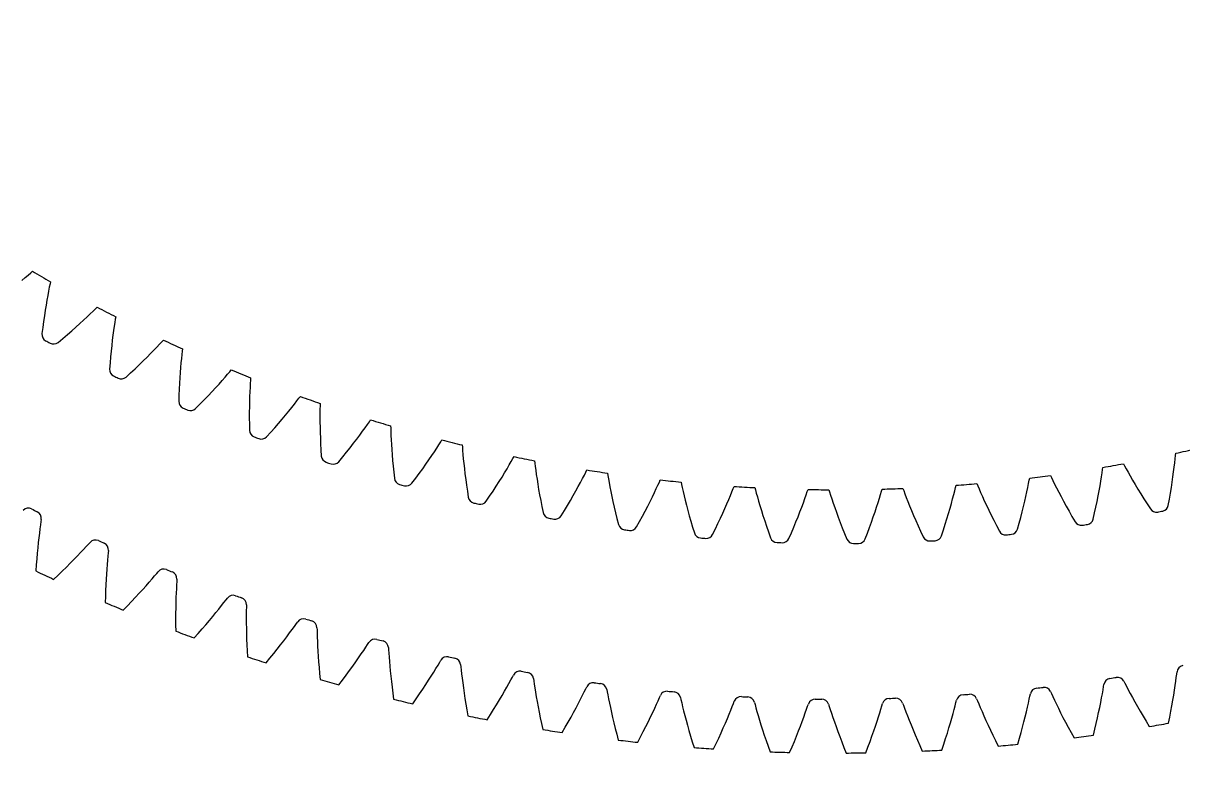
# Model space of a CAD drawing. Header units: millimetres. Extents: x -109 to 109, y -109 to 109.
# Drawn here: x -59.51 to -11.05, y -78.12 to -47.01 of the extents above; entities that cross this region are included whole.
import ezdxf

# ---------------------------------------------------------------- set-up
doc = ezdxf.new("R2010")
doc.units = ezdxf.units.MM

msp = doc.modelspace()

# ---------------------------------------------------------------- linework, layer by layer
at = {"layer": 'outer'}
msp.add_circle((0, 0), 108.759662, dxfattribs=at)
at = {"layer": 'thin_ring_external'}
for p, q in [((-58.771475, -67.830726), (-58.790896, -67.968232)), ((-58.758764, -67.736395), (-58.771475, -67.830726)), ((-58.835431, -68.308298), (-58.858632, -68.501926)), ((-58.812611, -68.129371), (-58.835431, -68.308298)), ((-58.790896, -67.968232), (-58.812611, -68.129371)), ((-58.881694, -68.7083), (-58.90421, -68.926064)), ((-58.858632, -68.501926), (-58.881694, -68.7083)), ((-56.876446, -68.872948), (-56.782538, -68.770642)), ((-56.782538, -68.770642), (-56.717728, -68.700932)), ((-58.925848, -69.154207), (-58.946324, -69.39195)), ((-58.90421, -68.926064), (-58.925848, -69.154207)), ((-57.390579, -69.41296), (-57.245775, -69.264117)), ((-57.245775, -69.264117), (-57.110908, -69.12326)), ((-57.110908, -69.12326), (-56.987156, -68.99203)), ((-56.987156, -68.99203), (-56.876446, -68.872948)), ((-55.972391, -69.277685), (-55.987471, -69.43958)), ((-55.958631, -69.139498), (-55.972391, -69.277685)), ((-55.949804, -69.044725), (-55.958631, -69.139498)), ((-58.965393, -69.638667), (-58.982836, -69.893846)), ((-58.946324, -69.39195), (-58.965393, -69.638667)), ((-57.877736, -69.896935), (-57.707055, -69.730175)), ((-57.707055, -69.730175), (-57.544528, -69.568612)), ((-57.544528, -69.568612), (-57.390579, -69.41296)), ((-56.002926, -69.619294), (-56.018158, -69.81371)), ((-55.987471, -69.43958), (-56.002926, -69.619294)), ((-58.242321, -70.243793), (-58.056244, -70.068306)), ((-58.056244, -70.068306), (-57.877736, -69.896935)), ((-56.046285, -70.239362), (-56.058538, -70.468201)), ((-56.032728, -70.020858), (-56.046285, -70.239362)), ((-56.018158, -69.81371), (-56.032728, -70.020858)), ((-54.246399, -70.362768), (-54.128139, -70.226568)), ((-54.128139, -70.226568), (-54.022411, -70.103041)), ((-54.022411, -70.103041), (-53.932783, -69.996966)), ((-53.932783, -69.996966), (-53.87089, -69.924654)), ((-53.089498, -70.23663), (-53.094427, -70.331686)), ((-56.069237, -70.706585), (-56.07816, -70.953877)), ((-56.058538, -70.468201), (-56.069237, -70.706585)), ((-54.661369, -70.825547), (-54.51394, -70.663706)), ((-54.51394, -70.663706), (-54.375369, -70.509043)), ((-54.375369, -70.509043), (-54.246399, -70.362768)), ((-53.110923, -70.632699), (-53.118987, -70.812896)), ((-53.102502, -70.470321), (-53.110923, -70.632699)), ((-53.094427, -70.331686), (-53.102502, -70.470321)), ((-56.07816, -70.953877), (-56.085113, -71.209556)), ((-55.152139, -71.345828), (-54.980817, -71.167273)), ((-54.980817, -71.167273), (-54.817126, -70.993646)), ((-54.817126, -70.993646), (-54.661369, -70.825547)), ((-53.132277, -71.215345), (-53.136852, -71.434221)), ((-53.126224, -71.007773), (-53.132277, -71.215345)), ((-53.118987, -70.812896), (-53.126224, -71.007773)), ((-51.220849, -71.342688), (-51.120281, -71.214925)), ((-51.120281, -71.214925), (-51.035084, -71.10526)), ((-51.035084, -71.10526), (-50.976211, -71.030468)), ((-55.330854, -71.528806), (-55.152139, -71.345828)), ((-53.1397, -71.66337), (-53.140602, -71.901992)), ((-53.136852, -71.434221), (-53.1397, -71.66337)), ((-51.588378, -71.795296), (-51.456273, -71.635075)), ((-51.456273, -71.635075), (-51.333417, -71.483629)), ((-51.333417, -71.483629), (-51.220849, -71.342688)), ((-50.187816, -71.706715), (-50.188475, -71.887091)), ((-50.186068, -71.544128), (-50.187816, -71.706715)), ((-50.183692, -71.405278), (-50.186068, -71.544128)), ((-50.18267, -71.310101), (-50.183692, -71.405278)), ((-53.140602, -71.901992), (-53.139366, -72.149442)), ((-53.139366, -72.149442), (-53.135816, -72.405191)), ((-52.034187, -72.317607), (-51.877762, -72.137406)), ((-51.877762, -72.137406), (-51.729038, -71.963053)), ((-51.729038, -71.963053), (-51.588378, -71.795296)), ((-50.188475, -71.887091), (-50.187706, -72.082101)), ((-50.187706, -72.082101), (-50.185232, -72.289746)), ((-48.270187, -72.338508), (-48.174949, -72.206724)), ((-48.174949, -72.206724), (-48.094326, -72.093653)), ((-48.094326, -72.093653), (-48.038574, -72.016507)), ((-52.369086, -72.693206), (-52.198034, -72.503045)), ((-52.198034, -72.503045), (-52.034187, -72.317607)), ((-50.185232, -72.289746), (-50.180817, -72.508625)), ((-50.180817, -72.508625), (-50.174255, -72.737699)), ((-48.618824, -72.805824), (-48.493409, -72.640315)), ((-48.493409, -72.640315), (-48.376874, -72.483952)), ((-48.376874, -72.483952), (-48.270187, -72.338508)), ((-47.234221, -72.263326), (-47.231336, -72.358465)), ((-47.231336, -72.358465), (-47.228009, -72.497296)), ((-47.228009, -72.497296), (-47.22308, -72.659817)), ((-47.22308, -72.659817), (-47.216333, -72.840068)), ((-50.174255, -72.737699), (-50.16536, -72.976156)), ((-50.16536, -72.976156), (-50.153965, -73.223347)), ((-49.042814, -73.345997), (-48.89392, -73.159526)), ((-48.89392, -73.159526), (-48.752479, -72.979214)), ((-48.752479, -72.979214), (-48.618824, -72.805824)), ((-47.216333, -72.840068), (-47.207559, -73.034882)), ((-47.207559, -73.034882), (-47.196562, -73.24225)), ((-45.28113, -73.21235), (-45.191383, -73.076766)), ((-45.191383, -73.076766), (-45.115469, -72.960481)), ((-45.115469, -72.960481), (-45.062932, -72.881111)), ((-44.249124, -73.094699), (-44.242335, -73.189639)), ((-50.153965, -73.223347), (-50.139918, -73.478735)), ((-49.362011, -73.735029), (-49.19891, -73.538005)), ((-49.19891, -73.538005), (-49.042814, -73.345997)), ((-47.196562, -73.24225), (-47.183165, -73.460764)), ((-47.183165, -73.460764), (-47.167203, -73.689375)), ((-45.610287, -73.693584), (-45.491773, -73.523066)), ((-45.491773, -73.523066), (-45.381755, -73.36205)), ((-45.381755, -73.36205), (-45.28113, -73.21235)), ((-44.242335, -73.189639), (-44.233311, -73.328216)), ((-44.233311, -73.328216), (-44.221714, -73.490398)), ((-44.221714, -73.490398), (-44.207573, -73.67022)), ((-42.103537, -73.704281), (-42.054302, -73.622821)), ((-47.167203, -73.689375), (-47.148526, -73.927266)), ((-47.148526, -73.927266), (-47.126993, -74.17378)), ((-46.011743, -74.250709), (-45.87063, -74.058282)), ((-45.87063, -74.058282), (-45.736711, -73.872316)), ((-45.736711, -73.872316), (-45.610287, -73.693584)), ((-44.207573, -73.67022), (-44.190808, -73.86451)), ((-44.190808, -73.86451), (-44.171307, -74.071252)), ((-44.171307, -74.071252), (-44.14895, -74.289031)), ((-42.456426, -74.28184), (-42.353112, -74.116444)), ((-42.353112, -74.116444), (-42.258717, -73.962738)), ((-42.258717, -73.962738), (-42.174612, -73.823584)), ((-42.174612, -73.823584), (-42.103537, -73.704281)), ((-41.232411, -73.802818), (-41.22173, -73.897399)), ((-41.22173, -73.897399), (-41.207025, -74.035489)), ((-41.207025, -74.035489), (-41.188779, -74.197058)), ((-11.298834, -74.204618), (-11.286213, -74.110275)), ((-47.126993, -74.17378), (-47.102473, -74.428376)), ((-46.314699, -74.652517), (-46.159824, -74.448964)), ((-46.159824, -74.448964), (-46.011743, -74.250709)), ((-44.14895, -74.289031), (-44.123616, -74.516794)), ((-44.123616, -74.516794), (-44.095188, -74.753718)), ((-42.686819, -74.640852), (-42.56784, -74.457081)), ((-42.56784, -74.457081), (-42.456426, -74.28184)), ((-41.188779, -74.197058), (-41.167268, -74.376148)), ((-41.167268, -74.376148), (-41.14254, -74.569586)), ((-41.14254, -74.569586), (-41.114567, -74.775352)), ((-39.29605, -74.74586), (-39.208045, -74.588409)), ((-39.208045, -74.588409), (-39.129724, -74.445919)), ((-39.129724, -74.445919), (-39.063607, -74.323798)), ((-39.063607, -74.323798), (-39.017757, -74.240386)), ((-38.18917, -74.386488), (-38.174615, -74.480552)), ((-38.174615, -74.480552), (-38.154253, -74.617921)), ((-38.154253, -74.617921), (-38.12939, -74.778605)), ((-14.35728, -74.725084), (-14.340796, -74.631339)), ((-13.509384, -74.50228), (-13.465257, -74.586617)), ((-13.465257, -74.586617), (-13.401661, -74.710069)), ((-11.363115, -74.682147), (-11.33793, -74.503537)), ((-11.33793, -74.503537), (-11.316371, -74.342377)), ((-11.316371, -74.342377), (-11.298834, -74.204618)), ((-44.095188, -74.753718), (-44.063552, -74.99914)), ((-44.063552, -74.99914), (-44.0286, -75.252515)), ((-43.085901, -75.234384), (-42.946084, -75.030217)), ((-42.946084, -75.030217), (-42.81299, -74.832159)), ((-42.81299, -74.832159), (-42.686819, -74.640852)), ((-41.114567, -74.775352), (-41.083288, -74.99203)), ((-41.083288, -74.99203), (-41.048625, -75.218561)), ((-39.607946, -75.283526), (-39.496612, -75.095026)), ((-39.496612, -75.095026), (-39.392486, -74.915359)), ((-39.392486, -74.915359), (-39.29605, -74.74586)), ((-38.12939, -74.778605), (-38.100543, -74.95666)), ((-38.100543, -74.95666), (-38.067895, -75.14892)), ((-36.215725, -75.249238), (-36.134258, -75.088306)), ((-36.134258, -75.088306), (-36.061853, -74.942722)), ((-36.061853, -74.942722), (-36.000805, -74.817989)), ((-36.000805, -74.817989), (-35.958419, -74.732765)), ((-35.124533, -74.844726), (-35.106128, -74.938113)), ((-35.106128, -74.938113), (-35.080143, -75.074531)), ((-35.080143, -75.074531), (-35.048704, -75.234058)), ((-32.920297, -75.18602), (-32.881446, -75.099127)), ((-17.463295, -75.255403), (-17.434515, -75.119547)), ((-17.434515, -75.119547), (-17.414196, -75.026558)), ((-16.578187, -74.931742), (-16.537559, -75.017818)), ((-16.537559, -75.017818), (-16.479085, -75.143778)), ((-14.441111, -75.199572), (-14.408615, -75.022146)), ((-14.408615, -75.022146), (-14.380458, -74.862007)), ((-14.380458, -74.862007), (-14.35728, -74.725084)), ((-13.401661, -74.710069), (-13.326282, -74.854137)), ((-13.326282, -74.854137), (-13.241528, -75.013362)), ((-13.241528, -75.013362), (-13.148593, -75.184805)), ((-11.459721, -75.296176), (-11.424, -75.080186)), ((-11.424, -75.080186), (-11.391809, -74.875036)), ((-11.391809, -74.875036), (-11.363115, -74.682147)), ((-43.232288, -75.444125), (-43.085901, -75.234384)), ((-41.048625, -75.218561), (-41.010494, -75.454118)), ((-41.010494, -75.454118), (-40.968809, -75.698035)), ((-39.851007, -75.683208), (-39.726157, -75.479852)), ((-39.726157, -75.479852), (-39.607946, -75.283526)), ((-38.067895, -75.14892), (-38.031498, -75.353365)), ((-38.031498, -75.353365), (-37.99135, -75.568576)), ((-37.99135, -75.568576), (-37.947415, -75.793493)), ((-36.505284, -75.799256), (-36.401783, -75.606343)), ((-36.401783, -75.606343), (-36.305121, -75.422553)), ((-36.305121, -75.422553), (-36.215725, -75.249238)), ((-35.048704, -75.234058), (-35.012572, -75.410779)), ((-35.012572, -75.410779), (-34.972058, -75.601536)), ((-34.972058, -75.601536), (-34.927298, -75.804314)), ((-33.117331, -75.625729), (-33.04254, -75.461588)), ((-33.04254, -75.461588), (-32.976173, -75.313154)), ((-32.976173, -75.313154), (-32.920297, -75.18602)), ((-32.043666, -75.176759), (-32.021442, -75.269311)), ((-32.021442, -75.269311), (-31.989879, -75.404547)), ((-31.989879, -75.404547), (-31.951917, -75.562649)), ((-31.951917, -75.562649), (-31.90856, -75.737738)), ((-29.938103, -75.707625), (-29.877886, -75.556591)), ((-29.877886, -75.556591), (-29.827277, -75.42727)), ((-29.827277, -75.42727), (-29.792026, -75.338856)), ((-28.951765, -75.382027), (-28.92576, -75.473589)), ((-28.92576, -75.473589), (-28.888671, -75.607415)), ((-26.772217, -75.672622), (-26.72696, -75.541333)), ((-26.72696, -75.541333), (-26.695368, -75.451546)), ((-25.854043, -75.460184), (-25.824302, -75.550601)), ((-25.824302, -75.550601), (-25.78175, -75.682791)), ((-23.664402, -75.661053), (-23.624574, -75.528016)), ((-23.624574, -75.528016), (-23.596695, -75.437007)), ((-22.755725, -75.411097), (-22.722296, -75.500217)), ((-22.722296, -75.500217), (-22.674353, -75.630549)), ((-20.600884, -75.679191), (-20.559683, -75.521901)), ((-20.559683, -75.521901), (-20.52535, -75.387342)), ((-20.52535, -75.387342), (-20.501231, -75.295265)), ((-19.662034, -75.234851), (-19.624974, -75.322523)), ((-19.624974, -75.322523), (-19.571721, -75.450777)), ((-19.571721, -75.450777), (-19.508416, -75.600543)), ((-19.508416, -75.600543), (-19.437011, -75.766185)), ((-17.582178, -75.780078), (-17.537756, -75.590193)), ((-17.537756, -75.590193), (-17.498003, -75.414251)), ((-17.498003, -75.414251), (-17.463295, -75.255403)), ((-16.479085, -75.143778), (-16.409685, -75.290819)), ((-16.409685, -75.290819), (-16.331539, -75.453389)), ((-16.331539, -75.453389), (-16.24572, -75.628503)), ((-14.562846, -75.809117), (-14.518287, -75.594775)), ((-14.518287, -75.594775), (-14.4777, -75.391121)), ((-14.4777, -75.391121), (-14.441111, -75.199572)), ((-13.148593, -75.184805), (-13.048177, -75.366572)), ((-13.048177, -75.366572), (-12.940737, -75.557319)), ((-12.940737, -75.557319), (-12.826583, -75.75603)), ((-11.541988, -75.756671), (-11.499028, -75.521947)), ((-11.499028, -75.521947), (-11.459721, -75.296176)), ((-40.968809, -75.698035), (-40.923484, -75.949761)), ((-40.119977, -76.108516), (-39.982324, -75.892943)), ((-39.982324, -75.892943), (-39.851007, -75.683208)), ((-37.947415, -75.793493), (-37.899646, -76.027285)), ((-37.899646, -76.027285), (-37.847982, -76.269285)), ((-36.731732, -76.208579), (-36.615335, -76.00027)), ((-36.615335, -76.00027), (-36.505284, -75.799256)), ((-34.927298, -75.804314), (-34.878348, -76.017696)), ((-34.878348, -76.017696), (-34.825217, -76.240619)), ((-33.384065, -76.187171), (-33.288571, -75.990172)), ((-33.288571, -75.990172), (-33.199536, -75.802568)), ((-33.199536, -75.802568), (-33.117331, -75.625729)), ((-31.90856, -75.737738), (-31.860248, -75.926671)), ((-31.860248, -75.926671), (-31.807202, -76.127441)), ((-30.162226, -76.245863), (-30.080968, -76.054762)), ((-30.080968, -76.054762), (-30.006092, -75.874698)), ((-30.006092, -75.874698), (-29.938103, -75.707625)), ((-28.888671, -75.607415), (-28.84425, -75.763825)), ((-28.84425, -75.763825), (-28.793742, -75.936986)), ((-28.793742, -75.936986), (-28.737714, -76.123777)), ((-26.954675, -76.178711), (-26.887255, -75.995724)), ((-26.887255, -75.995724), (-26.826182, -75.826001)), ((-26.826182, -75.826001), (-26.772217, -75.672622)), ((-25.78175, -75.682791), (-25.730945, -75.837246)), ((-25.730945, -75.837246), (-25.67337, -76.008187)), ((-25.67337, -76.008187), (-25.609721, -76.19252)), ((-23.82593, -76.174206), (-23.766079, -75.988605)), ((-23.766079, -75.988605), (-23.712026, -75.816518)), ((-23.712026, -75.816518), (-23.664402, -75.661053)), ((-22.674353, -75.630549), (-22.61725, -75.782788)), ((-22.61725, -75.782788), (-22.552705, -75.951221)), ((-22.552705, -75.951221), (-22.481542, -76.132786)), ((-20.757165, -76.240892), (-20.700007, -76.041253)), ((-20.700007, -76.041253), (-20.647826, -75.853352)), ((-20.647826, -75.853352), (-20.600884, -75.679191)), ((-19.437011, -75.766185), (-19.358453, -75.944674)), ((-19.358453, -75.944674), (-19.273289, -76.134067)), ((-17.684412, -76.194226), (-17.631091, -75.981895)), ((-17.631091, -75.981895), (-17.582178, -75.780078)), ((-16.24572, -75.628503), (-16.152853, -75.814239)), ((-16.152853, -75.814239), (-16.053334, -76.009236)), ((-16.053334, -76.009236), (-15.947434, -76.212467)), ((-14.663948, -76.265846), (-14.611389, -76.033084)), ((-14.611389, -76.033084), (-14.562846, -75.809117)), ((-12.826583, -75.75603), (-12.705934, -75.961906)), ((-12.705934, -75.961906), (-12.578951, -76.174294)), ((-11.639156, -76.250423), (-11.588672, -75.999681)), ((-11.588672, -75.999681), (-11.541988, -75.756671)), ((-37.847982, -76.269285), (-37.792361, -76.518938)), ((-36.983014, -76.644572), (-36.854327, -76.423529)), ((-36.854327, -76.423529), (-36.731732, -76.208579)), ((-34.825217, -76.240619), (-34.767889, -76.472254)), ((-34.767889, -76.472254), (-34.706334, -76.711928)), ((-33.593517, -76.605446), (-33.48577, -76.392533)), ((-33.48577, -76.392533), (-33.384065, -76.187171)), ((-31.807202, -76.127441), (-31.749532, -76.338633)), ((-31.749532, -76.338633), (-31.687294, -76.559187)), ((-31.687294, -76.559187), (-31.620505, -76.788272)), ((-30.34274, -76.655982), (-30.249551, -76.446617)), ((-30.249551, -76.446617), (-30.162226, -76.245863)), ((-28.737714, -76.123777), (-28.67647, -76.322199)), ((-28.67647, -76.322199), (-28.610178, -76.530845)), ((-28.610178, -76.530845), (-28.538938, -76.748658)), ((-27.107029, -76.577157), (-27.028019, -76.372987)), ((-27.028019, -76.372987), (-26.954675, -76.178711)), ((-25.609721, -76.19252), (-25.540381, -76.388261)), ((-25.540381, -76.388261), (-25.46558, -76.59401)), ((-23.961796, -76.57857), (-23.891235, -76.371329)), ((-23.891235, -76.371329), (-23.82593, -76.174206)), ((-22.481542, -76.132786), (-22.404225, -76.325515)), ((-22.404225, -76.325515), (-22.32104, -76.528019)), ((-22.32104, -76.528019), (-22.23217, -76.739253)), ((-20.885912, -76.670084), (-20.819158, -76.450855)), ((-20.819158, -76.450855), (-20.757165, -76.240892)), ((-19.273289, -76.134067), (-19.18186, -76.332985)), ((-19.18186, -76.332985), (-19.084393, -76.540392)), ((-19.084393, -76.540392), (-18.981041, -76.755472)), ((-17.804181, -76.64642), (-17.742109, -76.416011)), ((-17.742109, -76.416011), (-17.684412, -76.194226)), ((-15.947434, -76.212467), (-15.835339, -76.423122)), ((-15.835339, -76.423122), (-15.717182, -76.640544)), ((-14.781305, -76.755193), (-14.72057, -76.506734)), ((-14.72057, -76.506734), (-14.663948, -76.265846)), ((-12.578951, -76.174294), (-12.445753, -76.392648)), ((-34.706334, -76.711928), (-34.64051, -76.959087)), ((-33.826687, -77.051387), (-33.707184, -76.825247)), ((-33.707184, -76.825247), (-33.593517, -76.605446)), ((-31.620505, -76.788272), (-31.549161, -77.025218)), ((-31.549161, -77.025218), (-31.473246, -77.269466)), ((-30.546201, -77.097421), (-30.441654, -76.873138)), ((-30.441654, -76.873138), (-30.34274, -76.655982)), ((-28.538938, -76.748658), (-28.4628, -76.974808)), ((-28.4628, -76.974808), (-28.381789, -77.208625)), ((-27.37671, -77.239591), (-27.281459, -77.011205)), ((-27.281459, -77.011205), (-27.191543, -76.790171)), ((-27.191543, -76.790171), (-27.107029, -76.577157)), ((-25.46558, -76.59401), (-25.385457, -76.808714)), ((-25.385457, -76.808714), (-25.300099, -77.031548)), ((-25.300099, -77.031548), (-25.209557, -77.261842)), ((-24.204054, -77.251518), (-24.11826, -77.019414)), ((-24.11826, -77.019414), (-24.037494, -76.794874)), ((-24.037494, -76.794874), (-23.961796, -76.57857)), ((-22.23217, -76.739253), (-22.137735, -76.958395)), ((-22.137735, -76.958395), (-22.037814, -77.184777)), ((-21.033584, -77.133181), (-20.95739, -76.89775)), ((-20.95739, -76.89775), (-20.885912, -76.670084)), ((-18.981041, -76.755472), (-18.87191, -76.977561)), ((-18.87191, -76.977561), (-18.757075, -77.206107)), ((-17.941529, -77.130536), (-17.870644, -76.88478)), ((-17.870644, -76.88478), (-17.804181, -76.64642)), ((-15.717182, -76.640544), (-15.593061, -76.864183)), ((-30.65632, -77.328277), (-30.546201, -77.097421)), ((-28.381789, -77.208625), (-28.29591, -77.449551)), ((-27.477258, -77.474773), (-27.37671, -77.239591)), ((-25.209557, -77.261842), (-25.113859, -77.499038)), ((-24.294862, -77.490629), (-24.204054, -77.251518)), ((-22.037814, -77.184777), (-21.932459, -77.417845)), ((-21.114498, -77.375819), (-21.033584, -77.133181))]:
    msp.add_line(p, q, dxfattribs=at)
for centre, radius, start, end in [((-59.295892, -67.569521), 0.3, 63.427398, 136.064041), ((-25.5, 0), 75.25, 243.427398, 243.631426), ((-59.055066, -67.689438), 0.3, 350.994782, 63.631426), ((-56.49333, -68.900044), 0.3, 65.780339, 138.416982), ((-25.5, 0), 75.25, 245.780339, 245.984367), ((-56.247784, -69.009972), 0.3, 353.347724, 65.984367), ((-25.5, 0), 77.5, 244.403123, 245.008642), ((-53.638506, -70.114385), 0.3, 68.13328, 140.769923), ((-25.5, 0), 75.25, 248.13328, 248.337308), ((-53.388654, -70.21414), 0.3, 355.700665, 68.337308), ((-25.5, 0), 77.5, 246.756064, 247.361583), ((-50.736234, -71.210498), 0.3, 70.486221, 143.122865), ((-25.5, 0), 75.25, 250.486221, 250.690249), ((-50.482497, -71.299911), 0.3, 358.053606, 70.690249), ((-47.791408, -72.186534), 0.3, 72.839163, 145.475806), ((-25.5, 0), 75.25, 252.839163, 253.04319), ((-47.534214, -72.265455), 0.3, 0.406547, 73.04319), ((-25.5, 0), 77.5, 249.109005, 249.714524), ((-44.808993, -73.040847), 0.3, 75.192104, 147.828747), ((-25.5, 0), 75.25, 255.192104, 255.396132), ((-44.548776, -73.109142), 0.3, 2.759488, 75.396132), ((-25.5, 0), 77.5, 251.461946, 252.067466), ((-41.79402, -73.771996), 0.3, 77.545045, 150.181688), ((-25.5, 0), 75.25, 257.545045, 257.749073), ((-41.531218, -73.829551), 0.3, 5.11243, 77.749073), ((-38.751571, -74.37875), 0.3, 79.897986, 152.534629), ((-25.5, 0), 75.25, 259.897986, 260.102014), ((-38.486627, -74.425466), 0.3, 7.465371, 80.102014), ((-10.988018, -74.143138), 0.3, 101.074457, 173.7111), ((-25.5, 0), 77.5, 253.814887, 254.420407), ((-35.686776, -74.860083), 0.3, 82.250927, 154.88757), ((-25.5, 0), 75.25, 262.250927, 262.454955), ((-35.420139, -74.895883), 0.3, 9.818312, 82.454955), ((-14.044202, -74.676417), 0.3, 98.721515, 171.358159), ((-25.5, 0), 75.25, 278.721515, 278.925543), ((-13.778356, -74.63515), 0.3, 26.2889, 98.925543), ((-32.604805, -75.215186), 0.3, 84.603868, 157.240512), ((-25.5, 0), 75.25, 264.603868, 264.807896), ((-32.336922, -75.240009), 0.3, 12.171253, 84.807896), ((-20.209335, -75.364523), 0.3, 94.015633, 166.652276), ((-25.5, 0), 75.25, 274.015633, 274.219661), ((-19.940999, -75.345206), 0.3, 21.583018, 94.219661), ((-17.119703, -75.083774), 0.3, 96.368574, 169.005218), ((-25.5, 0), 75.25, 276.368574, 276.572602), ((-16.852387, -75.053456), 0.3, 23.935959, 96.572602), ((-25.5, 0), 77.5, 256.167828, 256.773348), ((-29.510853, -75.443459), 0.3, 86.95681, 159.593453), ((-25.5, 0), 75.25, 266.95681, 267.160837), ((-29.242177, -75.457263), 0.3, 14.524194, 87.160837), ((-26.410138, -75.544518), 0.3, 89.309751, 161.946394), ((-25.5, 0), 75.25, 269.309751, 269.513779), ((-26.141122, -75.54728), 0.3, 16.877135, 89.513779), ((-23.307888, -75.518191), 0.3, 91.662692, 164.299335), ((-25.5, 0), 75.25, 271.662692, 271.86672), ((-23.038986, -75.509906), 0.3, 19.230077, 91.86672), ((-25.5, 0), 77.5, 258.52077, 259.126289), ((-25.5, 0), 77.5, 260.873711, 261.47923), ((-25.5, 0), 77.5, 279.69724, 280.30276), ((-25.5, 0), 77.5, 263.226652, 263.832172), ((-25.5, 0), 77.5, 277.344299, 277.949819), ((-25.5, 0), 77.5, 265.579593, 266.185113), ((-25.5, 0), 77.5, 267.932534, 268.538054), ((-25.5, 0), 77.5, 270.285476, 270.890995), ((-25.5, 0), 77.5, 272.638417, 273.243936), ((-25.5, 0), 77.5, 274.991358, 275.596877)]:
    msp.add_arc(centre, radius, start, end, dxfattribs=at)
at = {"layer": 'thin_ring_internal'}
for p, q in [((-59.565526, -57.756761), (-59.427221, -57.637449)), ((-59.427221, -57.637449), (-59.303473, -57.528916)), ((-59.303473, -57.528916), (-59.198497, -57.43547)), ((-59.198497, -57.43547), (-59.127201, -57.371259)), ((-58.419766, -58.039124), (-58.451884, -58.200559)), ((-58.391328, -57.901489), (-58.419766, -58.039124)), ((-58.371367, -57.80764), (-58.391328, -57.901489)), ((-58.521324, -58.574365), (-58.556996, -58.781754)), ((-58.48606, -58.379991), (-58.521324, -58.574365)), ((-58.451884, -58.200559), (-58.48606, -58.379991)), ((-58.592552, -59.000824), (-58.62757, -59.230585)), ((-58.556996, -58.781754), (-58.592552, -59.000824)), ((-56.708881, -59.153508), (-56.590317, -59.039335)), ((-56.590317, -59.039335), (-56.489802, -58.941107)), ((-56.489802, -58.941107), (-56.421571, -58.873648)), ((-58.661693, -59.470274), (-58.694616, -59.719279)), ((-58.62757, -59.230585), (-58.661693, -59.470274)), ((-57.306638, -59.70387), (-57.141411, -59.555694)), ((-57.141411, -59.555694), (-56.986079, -59.413726)), ((-56.986079, -59.413726), (-56.841485, -59.279126)), ((-56.841485, -59.279126), (-56.708881, -59.153508)), ((-55.683829, -59.507877), (-55.708402, -59.670631)), ((-55.661826, -59.369068), (-55.683829, -59.507877)), ((-55.646253, -59.274391), (-55.661826, -59.369068)), ((-58.694616, -59.719279), (-58.726788, -59.976702)), ((-57.856362, -60.177576), (-57.664514, -60.01546)), ((-57.664514, -60.01546), (-57.481156, -59.857362)), ((-57.481156, -59.857362), (-57.306638, -59.70387)), ((-55.760375, -60.047262), (-55.786359, -60.256087)), ((-55.734192, -59.851459), (-55.760375, -60.047262)), ((-55.708402, -59.670631), (-55.734192, -59.851459)), ((-58.055703, -60.343603), (-57.856362, -60.177576)), ((-55.811685, -60.476574), (-55.835975, -60.707716)), ((-55.786359, -60.256087), (-55.811685, -60.476574)), ((-54.049566, -60.673106), (-53.92295, -60.541454)), ((-53.92295, -60.541454), (-53.809826, -60.421889)), ((-53.809826, -60.421889), (-53.71399, -60.319091)), ((-53.71399, -60.319091), (-53.648971, -60.24853)), ((-55.85891, -60.948732), (-55.880212, -61.198999)), ((-55.835975, -60.707716), (-55.85891, -60.948732)), ((-54.494454, -61.119031), (-54.3363, -60.963329)), ((-54.3363, -60.963329), (-54.187741, -60.814287)), ((-54.187741, -60.814287), (-54.049566, -60.673106)), ((-52.899495, -61.01147), (-52.916844, -61.193302)), ((-52.882521, -60.847748), (-52.899495, -61.01147)), ((-52.866999, -60.708066), (-52.882521, -60.847748)), ((-52.855848, -60.612767), (-52.866999, -60.708066)), ((-55.880212, -61.198999), (-55.900372, -61.457641)), ((-55.021543, -61.6178), (-54.837445, -61.446934)), ((-54.837445, -61.446934), (-54.661642, -61.280476)), ((-54.661642, -61.280476), (-54.494454, -61.119031)), ((-52.933889, -61.390111), (-52.950129, -61.599919)), ((-52.916844, -61.193302), (-52.933889, -61.390111)), ((-50.877073, -61.566437), (-50.815407, -61.492928)), ((-55.212944, -61.792922), (-55.021543, -61.6178)), ((-52.965169, -61.821345), (-52.978679, -62.053367)), ((-52.950129, -61.599919), (-52.965169, -61.821345)), ((-51.327272, -62.083138), (-51.195815, -61.935681)), ((-51.195815, -61.935681), (-51.075461, -61.798281)), ((-51.075461, -61.798281), (-50.968023, -61.673582)), ((-50.968023, -61.673582), (-50.877073, -61.566437)), ((-50.012902, -61.915584), (-50.021908, -62.055837)), ((-50.006197, -61.81987), (-50.012902, -61.915584)), ((-52.990376, -62.295189), (-53.000011, -62.546177)), ((-52.978679, -62.053367), (-52.990376, -62.295189)), ((-51.77897, -62.570871), (-51.619474, -62.401822)), ((-51.619474, -62.401822), (-51.468736, -62.23893)), ((-51.468736, -62.23893), (-51.327272, -62.083138)), ((-50.040117, -62.402613), (-50.047987, -62.600003)), ((-50.031246, -62.220172), (-50.040117, -62.402613)), ((-50.021908, -62.055837), (-50.031246, -62.220172)), ((-53.000011, -62.546177), (-53.008116, -62.805476)), ((-52.305833, -63.108411), (-52.122787, -62.924574)), ((-52.122787, -62.924574), (-51.946838, -62.745327)), ((-51.946838, -62.745327), (-51.77897, -62.570871)), ((-50.054449, -62.810339), (-50.05917, -63.032225)), ((-50.047987, -62.600003), (-50.054449, -62.810339)), ((-48.286412, -63.064118), (-48.172581, -62.921267)), ((-48.172581, -62.921267), (-48.071061, -62.791704)), ((-48.071061, -62.791704), (-47.985194, -62.680443)), ((-47.985194, -62.680443), (-47.927016, -62.604145)), ((-47.105715, -62.989007), (-47.108186, -63.129527)), ((-47.10347, -62.893084), (-47.105715, -62.989007)), ((-50.06187, -63.264624), (-50.062304, -63.506729)), ((-50.05917, -63.032225), (-50.06187, -63.264624)), ((-48.687926, -63.549464), (-48.544929, -63.379736)), ((-48.544929, -63.379736), (-48.410867, -63.217531)), ((-48.410867, -63.217531), (-48.286412, -63.064118)), ((-47.109869, -63.294118), (-47.110242, -63.476775)), ((-47.110242, -63.476775), (-47.108919, -63.674317)), ((-47.108186, -63.129527), (-47.109869, -63.294118)), ((-50.062304, -63.506729), (-50.060251, -63.757893)), ((-50.060251, -63.757893), (-50.056283, -64.017288)), ((-49.166373, -64.095067), (-48.998953, -63.907829)), ((-48.998953, -63.907829), (-48.839383, -63.725751)), ((-48.839383, -63.725751), (-48.687926, -63.549464)), ((-47.108919, -63.674317), (-47.105588, -63.884726)), ((-47.105588, -63.884726), (-47.099981, -64.106592)), ((-45.327659, -64.055971), (-45.220598, -63.907979)), ((-45.220598, -63.907979), (-45.125215, -63.773834)), ((-45.125215, -63.773834), (-45.044618, -63.658698)), ((-45.044618, -63.658698), (-44.990053, -63.579775)), ((-44.153956, -63.830086), (-44.151736, -63.926009)), ((-44.151736, -63.926009), (-44.147666, -64.066493)), ((-49.340667, -64.287221), (-49.166373, -64.095067)), ((-47.099981, -64.106592), (-47.091866, -64.338864)), ((-47.091866, -64.338864), (-47.081035, -64.580727)), ((-45.706157, -64.559473), (-45.571212, -64.383275)), ((-45.571212, -64.383275), (-45.444841, -64.215009)), ((-45.444841, -64.215009), (-45.327659, -64.055971)), ((-44.147666, -64.066493), (-44.141689, -64.230983)), ((-44.141689, -64.230983), (-44.133564, -64.41346)), ((-44.133564, -64.41346), (-44.123052, -64.610726)), ((-42.061713, -64.499082), (-42.010878, -64.417706)), ((-47.081035, -64.580727), (-47.0673, -64.831523)), ((-47.0673, -64.831523), (-47.051267, -65.090453)), ((-46.158701, -65.126745), (-46.000175, -64.93192)), ((-46.000175, -64.93192), (-45.849249, -64.742615)), ((-45.849249, -64.742615), (-45.706157, -64.559473)), ((-44.123052, -64.610726), (-44.109935, -64.820753)), ((-44.109935, -64.820753), (-44.094012, -65.042117)), ((-42.43562, -65.073411), (-42.325964, -64.909094)), ((-42.325964, -64.909094), (-42.225904, -64.756281)), ((-42.225904, -64.756281), (-42.136866, -64.617843)), ((-42.136866, -64.617843), (-42.061713, -64.499082)), ((-41.164041, -64.628847), (-41.15736, -64.724563)), ((-41.15736, -64.724563), (-41.146759, -64.864704)), ((-41.146759, -64.864704), (-41.133136, -65.028739)), ((-46.323867, -65.3268), (-46.158701, -65.126745)), ((-44.094012, -65.042117), (-44.075099, -65.273761)), ((-44.075099, -65.273761), (-44.053027, -65.514858)), ((-42.680626, -65.42966), (-42.554025, -65.247374)), ((-42.554025, -65.247374), (-42.43562, -65.073411)), ((-41.133136, -65.028739), (-41.116529, -65.21064)), ((-41.116529, -65.21064), (-41.096851, -65.407203)), ((-41.096851, -65.407203), (-41.073977, -65.616392)), ((-39.194986, -65.464335), (-39.112485, -65.321904)), ((-39.112485, -65.321904), (-39.042938, -65.199776)), ((-39.042938, -65.199776), (-38.995945, -65.116123)), ((-38.140201, -65.287635), (-38.129075, -65.382937)), ((-38.129075, -65.382937), (-38.111965, -65.522433)), ((-13.522893, -65.412529), (-13.477859, -65.497252)), ((-11.405083, -65.556364), (-11.384248, -65.374898)), ((-11.384248, -65.374898), (-11.366811, -65.211225)), ((-11.366811, -65.211225), (-11.352952, -65.071368)), ((-11.352952, -65.071368), (-11.344046, -64.975834)), ((-44.053027, -65.514858), (-44.027638, -65.764743)), ((-44.027638, -65.764743), (-43.999576, -66.022647)), ((-43.106288, -66.017372), (-42.956998, -65.815383)), ((-42.956998, -65.815383), (-42.815042, -65.619261)), ((-42.815042, -65.619261), (-42.680626, -65.42966)), ((-41.073977, -65.616392), (-41.047772, -65.836776)), ((-41.047772, -65.836776), (-41.018102, -66.067289)), ((-39.499903, -65.970163), (-39.38972, -65.790879)), ((-39.38972, -65.790879), (-39.287828, -65.621638)), ((-39.287828, -65.621638), (-39.194986, -65.464335)), ((-38.111965, -65.522433), (-38.090724, -65.685656)), ((-38.090724, -65.685656), (-38.065673, -65.866588)), ((-38.065673, -65.866588), (-38.036871, -66.062023)), ((-36.134407, -66.030608), (-36.058622, -65.884493)), ((-36.058622, -65.884493), (-35.994833, -65.759261)), ((-35.994833, -65.759261), (-35.951782, -65.673513)), ((-35.088986, -65.805025), (-35.073437, -65.899706)), ((-35.073437, -65.899706), (-35.049856, -66.038255)), ((-16.579202, -65.898933), (-16.538158, -65.98566)), ((-14.441121, -65.960844), (-14.416089, -65.79816)), ((-14.416089, -65.79816), (-14.395737, -65.659099)), ((-14.395737, -65.659099), (-14.382396, -65.564082)), ((-13.477859, -65.497252), (-13.411174, -65.620966)), ((-13.411174, -65.620966), (-13.332009, -65.765278)), ((-13.332009, -65.765278), (-13.242853, -65.924698)), ((-11.457065, -65.961016), (-11.429329, -65.752416)), ((-11.429329, -65.752416), (-11.405083, -65.556364)), ((-43.261967, -66.224895), (-43.106288, -66.017372)), ((-41.018102, -66.067289), (-40.984836, -66.307098)), ((-40.984836, -66.307098), (-40.947849, -66.555532)), ((-39.876013, -66.556304), (-39.743336, -66.353791)), ((-39.743336, -66.353791), (-39.617886, -66.158141)), ((-39.617886, -66.158141), (-39.499903, -65.970163)), ((-38.036871, -66.062023), (-38.004289, -66.269921)), ((-38.004289, -66.269921), (-37.967859, -66.488847)), ((-36.41546, -66.550074), (-36.313738, -66.365858)), ((-36.313738, -66.365858), (-36.21983, -66.19206)), ((-36.21983, -66.19206), (-36.134407, -66.030608)), ((-35.049856, -66.038255), (-35.021044, -66.200313)), ((-35.021044, -66.200313), (-34.987602, -66.379883)), ((-34.987602, -66.379883), (-34.949738, -66.573767)), ((-33.050796, -66.453873), (-32.981891, -66.304391)), ((-32.981891, -66.304391), (-32.923998, -66.176326)), ((-32.923998, -66.176326), (-32.884984, -66.088668)), ((-32.017003, -66.179896), (-31.997066, -66.273751)), ((-31.997066, -66.273751), (-31.967064, -66.411053)), ((-29.837085, -66.450069), (-29.802191, -66.36069)), ((-20.546814, -66.406987), (-20.524699, -66.313621)), ((-19.65483, -66.242615), (-19.617866, -66.331157)), ((-19.617866, -66.331157), (-19.562968, -66.460534)), ((-17.521946, -66.403934), (-17.489371, -66.24259)), ((-17.489371, -66.24259), (-17.462572, -66.104627)), ((-17.462572, -66.104627), (-17.444825, -66.010334)), ((-16.538158, -65.98566), (-16.4773, -66.112342)), ((-16.4773, -66.112342), (-16.404936, -66.260181)), ((-16.404936, -66.260181), (-16.323293, -66.423577)), ((-14.541129, -66.542939), (-14.503718, -66.335856)), ((-14.503718, -66.335856), (-14.470376, -66.141144)), ((-14.470376, -66.141144), (-14.441121, -65.960844)), ((-13.242853, -65.924698), (-13.144926, -66.096264)), ((-13.144926, -66.096264), (-13.038945, -66.278064)), ((-13.038945, -66.278064), (-12.925367, -66.468736)), ((-11.523416, -66.410491), (-11.488391, -66.180731)), ((-11.488391, -66.180731), (-11.457065, -65.961016)), ((-40.947849, -66.555532), (-40.907819, -66.81185)), ((-40.161599, -66.979562), (-40.015744, -66.765021)), ((-40.015744, -66.765021), (-39.876013, -66.556304)), ((-37.967859, -66.488847), (-37.927496, -66.71773)), ((-37.927496, -66.71773), (-37.88311, -66.955731)), ((-36.640781, -66.944613), (-36.52457, -66.743338)), ((-36.52457, -66.743338), (-36.41546, -66.550074)), ((-34.949738, -66.573767), (-34.907519, -66.779924)), ((-34.907519, -66.779924), (-34.860943, -66.996918)), ((-33.307377, -66.985853), (-33.214335, -66.797104)), ((-33.214335, -66.797104), (-33.128615, -66.619124)), ((-33.128615, -66.619124), (-33.050796, -66.453873)), ((-31.967064, -66.411053), (-31.930744, -66.571595)), ((-31.930744, -66.571595), (-31.888983, -66.749415)), ((-31.888983, -66.749415), (-31.84214, -66.941327)), ((-30.020879, -66.901907), (-29.950832, -66.733214)), ((-29.950832, -66.733214), (-29.888957, -66.580688)), ((-29.888957, -66.580688), (-29.837085, -66.450069)), ((-28.930905, -66.411436), (-28.906623, -66.504262)), ((-28.906623, -66.504262), (-28.870266, -66.64002)), ((-28.870266, -66.64002), (-28.826516, -66.798698)), ((-28.826516, -66.798698), (-28.776527, -66.974382)), ((-26.903351, -67.039795), (-26.841229, -66.868026)), ((-26.841229, -66.868026), (-26.786517, -66.712786)), ((-26.786517, -66.712786), (-26.740778, -66.579895)), ((-26.740778, -66.579895), (-26.71008, -66.488989)), ((-25.837377, -66.499144), (-25.808803, -66.590739)), ((-25.808803, -66.590739), (-25.766168, -66.724659)), ((-25.766168, -66.724659), (-25.715083, -66.88113)), ((-25.715083, -66.88113), (-25.656975, -67.054298)), ((-23.782784, -67.03249), (-23.728721, -66.858016)), ((-23.728721, -66.858016), (-23.68129, -66.700399)), ((-23.68129, -66.700399), (-23.641784, -66.565524)), ((-23.641784, -66.565524), (-23.615349, -66.473289)), ((-22.743118, -66.44283), (-22.710314, -66.532996)), ((-22.710314, -66.532996), (-22.661495, -66.664787)), ((-22.661495, -66.664787), (-22.603185, -66.818712)), ((-22.603185, -66.818712), (-22.537083, -66.988989)), ((-20.717232, -67.070777), (-20.665936, -66.880007)), ((-20.665936, -66.880007), (-20.620049, -66.703207)), ((-20.620049, -66.703207), (-20.580003, -66.543554)), ((-20.580003, -66.543554), (-20.546814, -66.406987)), ((-19.562968, -66.460534), (-19.49756, -66.611579)), ((-19.49756, -66.611579), (-19.423608, -66.778597)), ((-19.423608, -66.778597), (-19.342052, -66.958522)), ((-17.648927, -66.980746), (-17.601922, -66.775627)), ((-17.601922, -66.775627), (-17.559557, -66.582677)), ((-17.559557, -66.582677), (-17.521946, -66.403934)), ((-16.323293, -66.423577), (-16.233455, -66.599513)), ((-16.233455, -66.599513), (-16.136046, -66.786046)), ((-16.136046, -66.786046), (-16.031463, -66.981797)), ((-14.62832, -66.98884), (-14.582643, -66.760959)), ((-14.582643, -66.760959), (-14.541129, -66.542939)), ((-12.925367, -66.468736), (-12.804504, -66.667252)), ((-12.804504, -66.667252), (-12.676576, -66.872798)), ((-12.676576, -66.872798), (-12.541739, -67.08471)), ((-11.605011, -66.896966), (-11.562253, -66.649461)), ((-11.562253, -66.649461), (-11.523416, -66.410491)), ((-37.88311, -66.955731), (-37.834604, -67.202175)), ((-37.834604, -67.202175), (-37.782691, -67.456354)), ((-37.029477, -67.589166), (-36.893761, -67.368071)), ((-36.893761, -67.368071), (-36.763892, -67.15308)), ((-36.763892, -67.15308), (-36.640781, -66.944613)), ((-34.860943, -66.996918), (-34.809976, -67.223675)), ((-34.809976, -67.223675), (-34.754564, -67.459354)), ((-33.514098, -67.390447), (-33.407377, -67.183984)), ((-33.407377, -67.183984), (-33.307377, -66.985853)), ((-31.84214, -66.941327), (-31.790375, -67.145296)), ((-31.790375, -67.145296), (-31.733754, -67.359889)), ((-31.733754, -67.359889), (-31.672292, -67.584029)), ((-30.273058, -67.479124), (-30.182385, -67.276555)), ((-30.182385, -67.276555), (-30.098225, -67.083682)), ((-30.098225, -67.083682), (-30.020879, -66.901907)), ((-28.776527, -66.974382), (-28.720806, -67.163907)), ((-28.720806, -67.163907), (-28.659607, -67.365247)), ((-28.659607, -67.365247), (-28.593063, -67.576973)), ((-27.047251, -67.421552), (-26.972157, -67.224971)), ((-26.972157, -67.224971), (-26.903351, -67.039795)), ((-25.656975, -67.054298), (-25.592497, -67.241025)), ((-25.592497, -67.241025), (-25.521997, -67.4393)), ((-23.908767, -67.420528), (-23.8429, -67.220667)), ((-23.8429, -67.220667), (-23.782784, -67.03249)), ((-22.537083, -66.988989), (-22.463987, -67.172514)), ((-22.463987, -67.172514), (-22.384338, -67.367294)), ((-22.384338, -67.367294), (-22.298403, -67.571918)), ((-20.835328, -67.486703), (-20.773729, -67.273487)), ((-20.773729, -67.273487), (-20.717232, -67.070777)), ((-19.342052, -66.958522), (-19.253428, -67.149385)), ((-19.253428, -67.149385), (-19.158065, -67.34979)), ((-19.158065, -67.34979), (-19.056178, -67.55868)), ((-17.75677, -67.422107), (-17.70054, -67.196597)), ((-17.70054, -67.196597), (-17.648927, -66.980746)), ((-16.031463, -66.981797), (-15.919967, -67.185721)), ((-15.919967, -67.185721), (-15.80174, -67.396996)), ((-14.73246, -67.470993), (-14.678233, -67.225745)), ((-14.678233, -67.225745), (-14.62832, -66.98884)), ((-12.541739, -67.08471), (-12.400915, -67.302587)), ((-11.650995, -67.152284), (-11.605011, -66.896966)), ((-34.754564, -67.459354), (-34.694645, -67.703274)), ((-34.694645, -67.703274), (-34.630963, -67.954762)), ((-33.872385, -68.052387), (-33.747103, -67.825217)), ((-33.747103, -67.825217), (-33.627377, -67.604417)), ((-33.627377, -67.604417), (-33.514098, -67.390447)), ((-31.672292, -67.584029), (-31.605975, -67.816874)), ((-31.605975, -67.816874), (-31.534772, -68.057743)), ((-30.473259, -67.909337), (-30.370058, -67.690329)), ((-30.370058, -67.690329), (-30.273058, -67.479124)), ((-28.593063, -67.576973), (-28.52124, -67.798011)), ((-28.52124, -67.798011), (-28.444161, -68.027519)), ((-27.30837, -68.067181), (-27.21547, -67.843609)), ((-27.21547, -67.843609), (-27.128402, -67.62812)), ((-27.128402, -67.62812), (-27.047251, -67.421552)), ((-25.521997, -67.4393), (-25.445674, -67.6477)), ((-25.445674, -67.6477), (-25.363644, -67.865157)), ((-24.139565, -68.077607), (-24.057167, -67.849955)), ((-24.057167, -67.849955), (-23.98022, -67.630648)), ((-23.98022, -67.630648), (-23.908767, -67.420528)), ((-22.298403, -67.571918), (-22.206344, -67.785323)), ((-22.206344, -67.785323), (-22.108267, -68.006673)), ((-20.973706, -67.940592), (-20.901989, -67.709353)), ((-20.901989, -67.709353), (-20.835328, -67.486703)), ((-19.056178, -67.55868), (-18.947908, -67.775228)), ((-18.947908, -67.775228), (-18.833352, -67.998755)), ((-17.883229, -67.898893), (-17.817651, -67.656433)), ((-17.817651, -67.656433), (-17.75677, -67.422107)), ((-15.80174, -67.396996), (-15.676908, -67.614952)), ((-15.676908, -67.614952), (-15.546374, -67.839145)), ((-14.790273, -67.723895), (-14.73246, -67.470993)), ((-31.534772, -68.057743), (-31.459458, -68.305996)), ((-30.69716, -68.368222), (-30.582583, -68.135469)), ((-30.582583, -68.135469), (-30.473259, -67.909337)), ((-28.444161, -68.027519), (-28.361829, -68.264813)), ((-28.361829, -68.264813), (-28.275047, -68.509294)), ((-27.510679, -68.535986), (-27.407055, -68.298155)), ((-27.407055, -68.298155), (-27.30837, -68.067181)), ((-25.363644, -67.865157), (-25.275972, -68.09083)), ((-25.275972, -68.09083), (-25.182688, -68.324038)), ((-25.182688, -68.324038), (-25.084626, -68.564216)), ((-24.319844, -68.555317), (-24.227397, -68.312922)), ((-24.227397, -68.312922), (-24.139565, -68.077607)), ((-22.108267, -68.006673), (-22.004235, -68.235287)), ((-22.004235, -68.235287), (-21.895104, -68.470643)), ((-21.131564, -68.426172), (-21.050495, -68.179738)), ((-21.050495, -68.179738), (-20.973706, -67.940592)), ((-18.833352, -67.998755), (-18.71339, -68.228778)), ((-17.952746, -68.148831), (-17.883229, -67.898893))]:
    msp.add_line(p, q, dxfattribs=at)
for centre, radius, start, end in [((-25.5, 0), 66.5, 239.624016, 240.375984), ((-25.5, 0), 66.5, 242.290682, 243.042651), ((-58.428561, -60.009269), 0.3, 173.767859, 241.245341), ((-25.5, 0), 68.75, 241.245341, 241.421325), ((-58.244087, -60.110126), 0.3, 241.421325, 308.898807), ((-25.5, 0), 66.5, 244.957349, 245.709318), ((-55.600953, -61.476297), 0.3, 176.434526, 243.912008), ((-25.5, 0), 66.5, 247.624016, 248.375984), ((-25.5, 0), 68.75, 243.912008, 244.087992), ((-55.411987, -61.568462), 0.3, 244.087992, 311.565474), ((-52.708153, -62.810182), 0.3, 179.101193, 246.578675), ((-25.5, 0), 66.5, 250.290682, 251.042651), ((-25.5, 0), 68.75, 246.578675, 246.754659), ((-52.515103, -62.893455), 0.3, 246.754659, 314.232141), ((-25.5, 0), 66.5, 252.957349, 253.709318), ((-49.756426, -64.008033), 0.3, 181.767859, 249.245341), ((-25.5, 0), 68.75, 249.245341, 249.421325), ((-49.559711, -64.082235), 0.3, 249.421325, 316.898807), ((-25.5, 0), 66.5, 255.624016, 256.375984), ((-25.5, 0), 66.5, 282.290682, 283.042651), ((-46.752165, -65.067257), 0.3, 184.434526, 251.912008), ((-25.5, 0), 68.75, 251.912008, 252.087992), ((-46.552211, -65.132226), 0.3, 252.087992, 319.565474), ((-25.5, 0), 66.5, 258.290682, 259.042651), ((-25.5, 0), 66.5, 279.624016, 280.375984), ((-25.5, 0), 66.5, 260.957349, 261.709318), ((-25.5, 0), 66.5, 276.957349, 277.709318), ((-43.701877, -65.98556), 0.3, 187.101193, 254.578675), ((-25.5, 0), 68.75, 254.578675, 254.754659), ((-43.499117, -66.041156), 0.3, 254.754659, 322.232141), ((-25.5, 0), 66.5, 263.624016, 264.375984), ((-25.5, 0), 66.5, 266.290682, 267.042651), ((-25.5, 0), 66.5, 274.290682, 275.042651), ((-40.612168, -66.760953), 0.3, 189.767859, 257.245341), ((-25.5, 0), 66.5, 268.957349, 269.709318), ((-25.5, 0), 66.5, 271.624016, 272.375984), ((-25.5, 0), 68.75, 257.245341, 257.421325), ((-40.407041, -66.807055), 0.3, 257.421325, 324.898807), ((-12.151526, -67.135838), 0.3, 213.767859, 281.245341), ((-11.945382, -67.094522), 0.3, 281.421325, 348.898807), ((-37.489729, -67.391757), 0.3, 192.434526, 259.912008), ((-25.5, 0), 68.75, 259.912008, 260.087992), ((-37.282679, -67.428265), 0.3, 260.087992, 327.565474), ((-15.289497, -67.684179), 0.3, 211.101193, 278.578675), ((-15.081654, -67.652499), 0.3, 278.754659, 346.232141), ((-25.5, 0), 68.75, 281.245341, 281.421325), ((-34.341323, -67.876605), 0.3, 195.101193, 262.578675), ((-25.5, 0), 68.75, 262.578675, 262.754659), ((-34.132798, -67.903441), 0.3, 262.754659, 330.232141), ((-31.173768, -68.214448), 0.3, 197.767859, 265.245341), ((-18.449581, -68.085932), 0.3, 208.434526, 275.912008), ((-18.240489, -68.063955), 0.3, 276.087992, 343.565474), ((-25.5, 0), 68.75, 278.578675, 278.754659), ((-25.5, 0), 68.75, 265.245341, 265.421325), ((-30.964221, -68.231553), 0.3, 265.421325, 332.898807), ((-27.993926, -68.404553), 0.3, 200.434526, 267.912008), ((-25.5, 0), 68.75, 267.912008, 268.087992), ((-27.78381, -68.41189), 0.3, 268.087992, 335.565474), ((-24.808682, -68.446509), 0.3, 203.101193, 270.578675), ((-25.5, 0), 68.75, 270.578675, 270.754659), ((-24.598452, -68.444063), 0.3, 270.754659, 338.232141), ((-21.624935, -68.340225), 0.3, 205.767859, 273.245341), ((-25.5, 0), 68.75, 273.245341, 273.421325), ((-21.415047, -68.328001), 0.3, 273.421325, 340.898807), ((-25.5, 0), 68.75, 275.912008, 276.087992)]:
    msp.add_arc(centre, radius, start, end, dxfattribs=at)

doc.saveas('drawing.dxf')
